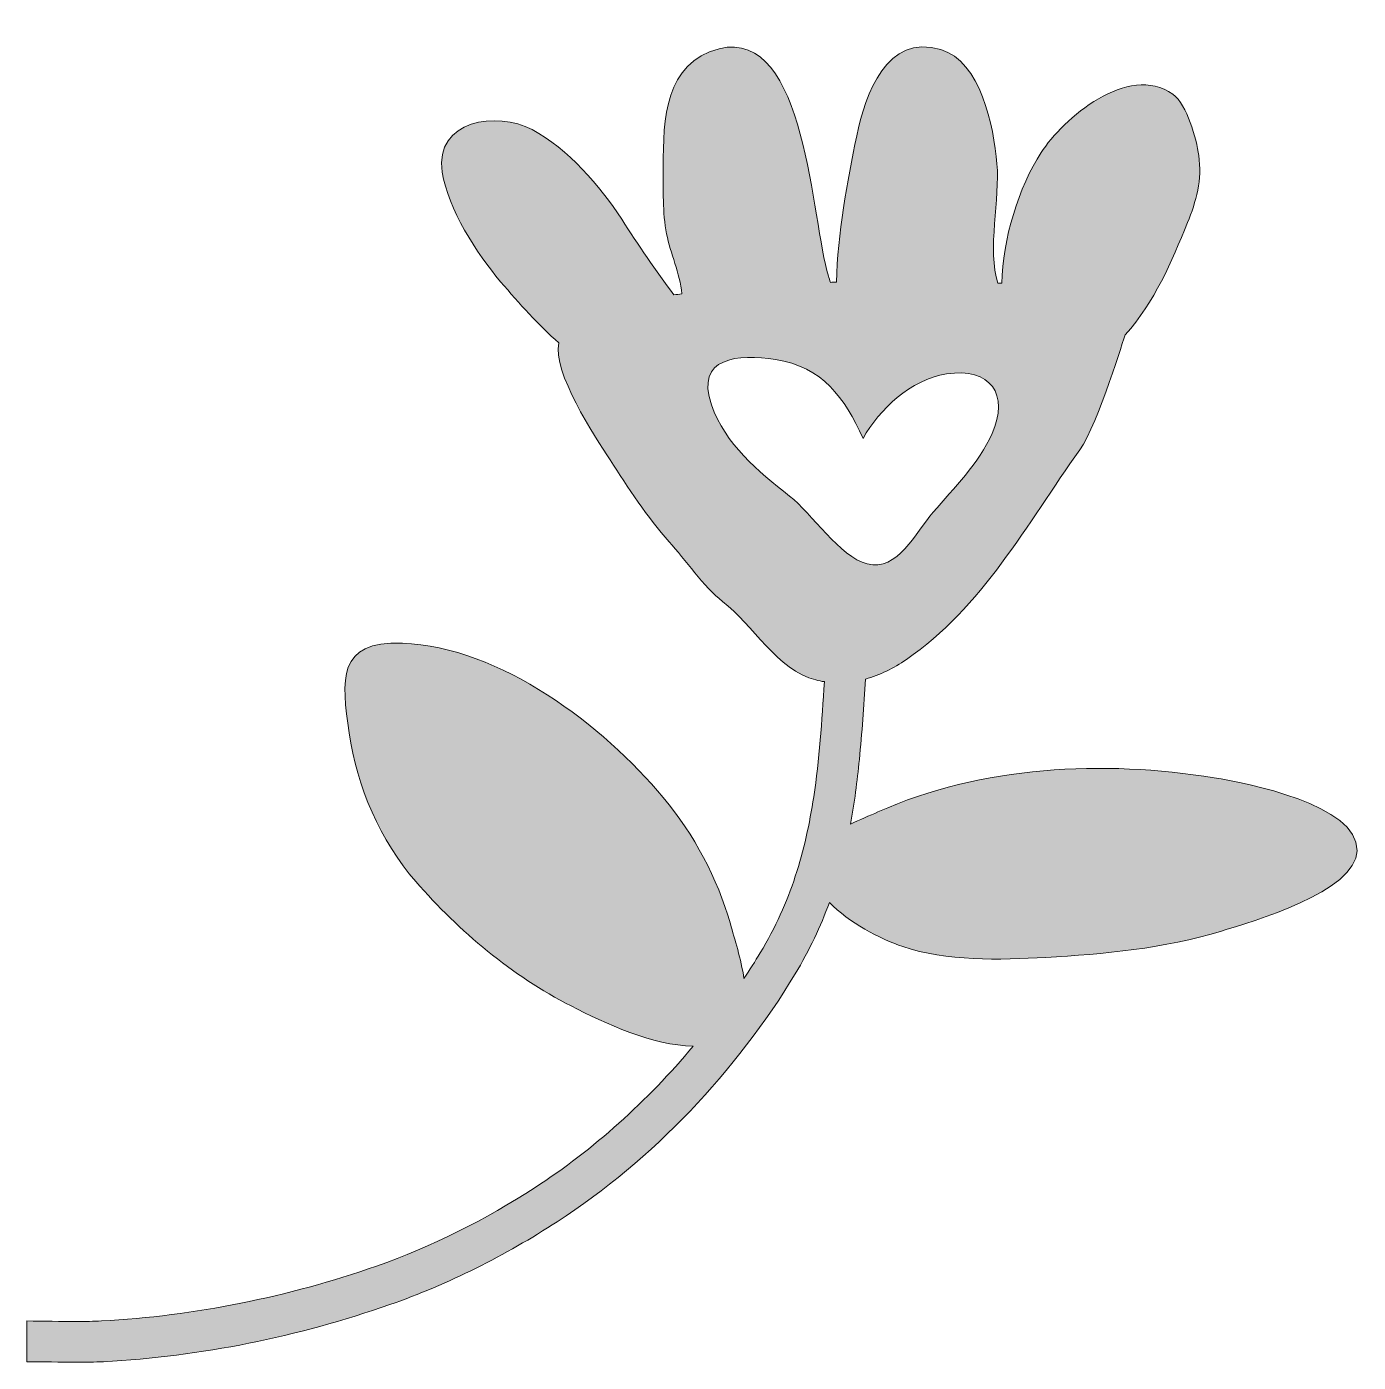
# Model space of a CAD drawing. Header units: inches. Extents: x 0 to 102, y 0 to 102.
import ezdxf

# ---------------------------------------------------------------- set-up
doc = ezdxf.new("R2010")
doc.units = ezdxf.units.IN
doc.header["$MEASUREMENT"] = 0
doc.layers.add('Layer 1', color=7, linetype='Continuous')

msp = doc.modelspace()

# ---------------------------------------------------------------- hatches: boundary and pattern name
at = {"layer": 'Layer 1', "true_color": 0xf7e13e}
h = msp.add_hatch(color=53, dxfattribs=at)
h.dxf.hatch_style = 2
edge = h.paths.add_edge_path()
edge.add_spline(control_points=[(27.73, 4.36), (32.18, 5.9), (36.6, 8.15), (40.51, 10.69), (47.82, 15.43), (54.2, 22.19), (58.69, 29.62), (59.78, 31.43), (60.63, 33.25), (61.3, 35.08), (62.79, 33.54), (65.13, 32.3), (66.91, 31.7), (70.22, 30.58), (74.29, 30.68), (77.83, 30.88), (82.19, 31.13), (86.96, 31.56), (91.16, 32.87), (93.61, 33.63), (101.51, 35.87), (101.6, 39.03), (101.69, 42.56), (93.13, 44.2), (90.69, 44.6), (82.24, 45.97), (72.91, 45.52), (65.01, 41.99), (64.36, 41.7), (63.62, 41.39), (62.91, 41.05), (63.21, 42.69), (63.43, 44.33), (63.59, 45.99), (63.8, 48.02), (63.92, 50.07), (64.05, 52.14), (65.16, 52.44), (66.21, 52.97), (67.18, 53.63), (72.91, 57.53), (76.42, 64.01), (80.42, 69.65), (81.88, 71.71), (83.81, 78.35), (83.9, 78.44), (86.16, 80.94), (87.41, 83.99), (88.65, 87), (89.31, 88.59), (89.78, 90.31), (89.51, 92.13), (89.32, 93.42), (88.64, 96.01), (87.53, 96.8), (84.11, 99.25), (79.14, 94.91), (77.47, 92.35), (75.78, 89.77), (74.52, 85.66), (74.46, 82.37), (74.36, 82.37), (74.26, 82.37), (74.16, 82.37), (73.35, 84.88), (74.33, 88.91), (74.1, 91.49), (73.84, 94.4), (72.84, 99.32), (69.81, 100.22), (65.67, 101.46), (64.06, 96.83), (63.39, 93.63), (62.66, 90.16), (61.92, 86.13), (61.84, 82.45), (61.69, 82.45), (61.53, 82.44), (61.38, 82.44), (61.33, 82.6), (61.28, 82.76), (61.23, 82.92), (59.96, 87), (59.54, 101.96), (52.89, 100.28), (48.72, 99.22), (48.61, 94.87), (48.61, 91.28), (48.61, 89.52), (48.55, 87.78), (48.87, 86.14), (49.16, 84.66), (49.88, 83.14), (50.04, 81.56), (49.84, 81.53), (49.64, 81.51), (49.43, 81.48), (48.04, 83.34), (46.71, 85.29), (45.44, 87.26), (43.79, 89.81), (41.34, 92.65), (38.59, 94.11), (35.95, 95.52), (31.12, 94.85), (31.74, 90.85), (32.18, 88.04), (34.34, 84.66), (36.19, 82.49), (37.64, 80.8), (39.06, 79.18), (40.65, 77.81), (40.13, 75.61), (43.35, 70.71), (44.55, 68.88), (45.93, 66.78), (47.38, 64.48), (49.07, 62.62), (50.29, 61.28), (51.7, 59.18), (53.15, 58.07), (55.46, 56.3), (57.32, 52.8), (60.27, 52.07), (60.48, 52.01), (60.7, 51.97), (60.92, 51.94), (60.73, 48.9), (60.54, 45.97), (60.11, 43.15), (59.79, 41.08), (59.35, 39.06), (58.7, 37.08), (58.05, 35.1), (57.19, 33.16), (56.02, 31.23), (55.63, 30.57), (55.21, 29.92), (54.78, 29.27), (54.55, 30.75), (54.07, 32.28), (53.74, 33.45), (52.72, 36.97), (51.02, 40.2), (48.61, 43.09), (44.03, 48.6), (36.18, 54.59), (28.69, 54.88), (23.68, 55.07), (24.04, 52.07), (24.63, 48.02), (25.22, 43.94), (26.99, 39.79), (29.72, 36.67), (33.05, 32.85), (37.05, 29.49), (41.57, 27.17), (44.19, 25.83), (47.8, 24.15), (50.91, 24.1), (47.4, 19.92), (43.28, 16.19), (38.82, 13.3), (35.1, 10.88), (30.88, 8.75), (26.72, 7.3), (26.72, 7.3), (26.71, 7.3), (26.71, 7.3), (19.93, 4.94), (12.85, 3.49), (5.7, 3.11), (5.09, 3.08), (4.48, 3.07), (3.85, 3.07), (2.6, 3.07), (1.31, 3.11), (0, 3.11), (0, 3.11), (0, 0), (0, 0), (1.24, 0), (2.53, -0.04), (3.85, -0.04), (4.52, -0.04), (5.18, -0.03), (5.86, 0), (13.32, 0.39), (20.69, 1.91), (27.73, 4.36), (27.73, 4.36), (27.73, 4.36), (27.73, 4.36)], knot_values=[0, 0, 0, 0, 1, 1, 1, 2, 2, 2, 3, 3, 3, 4, 4, 4, 5, 5, 5, 6, 6, 6, 7, 7, 7, 8, 8, 8, 9, 9, 9, 10, 10, 10, 11, 11, 11, 12, 12, 12, 13, 13, 13, 14, 14, 14, 15, 15, 15, 16, 16, 16, 17, 17, 17, 18, 18, 18, 19, 19, 19, 20, 20, 20, 21, 21, 21, 22, 22, 22, 23, 23, 23, 24, 24, 24, 25, 25, 25, 26, 26, 26, 27, 27, 27, 28, 28, 28, 29, 29, 29, 30, 30, 30, 31, 31, 31, 32, 32, 32, 33, 33, 33, 34, 34, 34, 35, 35, 35, 36, 36, 36, 37, 37, 37, 38, 38, 38, 39, 39, 39, 40, 40, 40, 41, 41, 41, 42, 42, 42, 43, 43, 43, 44, 44, 44, 45, 45, 45, 46, 46, 46, 47, 47, 47, 48, 48, 48, 49, 49, 49, 50, 50, 50, 51, 51, 51, 52, 52, 52, 53, 53, 53, 54, 54, 54, 55, 55, 55, 56, 56, 56, 57, 57, 57, 58, 58, 58, 59, 59, 59, 60, 60, 60, 61, 61, 61, 62, 62, 62, 63, 63, 63, 64, 64, 64, 64], degree=3, periodic=1)
edge = h.paths.add_edge_path()
edge.add_spline(control_points=[(58.26, 66.12), (55.83, 68.02), (53.35, 70.07), (52.3, 73.08), (51.02, 76.73), (54.36, 77), (57.18, 76.55), (60.79, 75.98), (62.46, 73.63), (63.87, 70.52), (65.12, 72.74), (67.48, 75.01), (70.24, 75.44), (73.61, 75.97), (75.06, 73.86), (73.73, 70.89), (72.71, 68.61), (70.82, 66.73), (69.22, 64.88), (67.87, 63.31), (66.5, 60.34), (64.19, 60.93), (62.1, 61.47), (59.95, 64.79), (58.26, 66.12)], knot_values=[0, 0, 0, 0, 1, 1, 1, 2, 2, 2, 3, 3, 3, 4, 4, 4, 5, 5, 5, 6, 6, 6, 7, 7, 7, 8, 8, 8, 8], degree=3, periodic=1)

# ---------------------------------------------------------------- linework, layer by layer
at = {"layer": 'Layer 1', "lineweight": 0}
for points, knots in [([(27.73, 4.36), (32.18, 5.9), (36.6, 8.15), (40.51, 10.69), (47.82, 15.43), (54.2, 22.19), (58.69, 29.62), (59.78, 31.43), (60.63, 33.25), (61.3, 35.08), (62.79, 33.54), (65.13, 32.3), (66.91, 31.7), (70.22, 30.58), (74.29, 30.68), (77.83, 30.88), (82.19, 31.13), (86.96, 31.56), (91.16, 32.87), (93.61, 33.63), (101.51, 35.87), (101.6, 39.03), (101.69, 42.56), (93.13, 44.2), (90.69, 44.6), (82.24, 45.97), (72.91, 45.52), (65.01, 41.99), (64.36, 41.7), (63.62, 41.39), (62.91, 41.05), (63.21, 42.69), (63.43, 44.33), (63.59, 45.99), (63.8, 48.02), (63.92, 50.07), (64.05, 52.14), (65.16, 52.44), (66.21, 52.97), (67.18, 53.63), (72.91, 57.53), (76.42, 64.01), (80.42, 69.65), (81.88, 71.71), (83.81, 78.35), (83.9, 78.44), (86.16, 80.94), (87.41, 83.99), (88.65, 87), (89.31, 88.59), (89.78, 90.31), (89.51, 92.13), (89.32, 93.42), (88.64, 96.01), (87.53, 96.8), (84.11, 99.25), (79.14, 94.91), (77.47, 92.35), (75.78, 89.77), (74.52, 85.66), (74.46, 82.37), (74.36, 82.37), (74.26, 82.37), (74.16, 82.37), (73.35, 84.88), (74.33, 88.91), (74.1, 91.49), (73.84, 94.4), (72.84, 99.32), (69.81, 100.22), (65.67, 101.46), (64.06, 96.83), (63.39, 93.63), (62.66, 90.16), (61.92, 86.13), (61.84, 82.45), (61.69, 82.45), (61.53, 82.44), (61.38, 82.44), (61.33, 82.6), (61.28, 82.76), (61.23, 82.92), (59.96, 87), (59.54, 101.96), (52.89, 100.28), (48.72, 99.22), (48.61, 94.87), (48.61, 91.28), (48.61, 89.52), (48.55, 87.78), (48.87, 86.14), (49.16, 84.66), (49.88, 83.14), (50.04, 81.56), (49.84, 81.53), (49.64, 81.51), (49.43, 81.48), (48.04, 83.34), (46.71, 85.29), (45.44, 87.26), (43.79, 89.81), (41.34, 92.65), (38.59, 94.11), (35.95, 95.52), (31.12, 94.85), (31.74, 90.85), (32.18, 88.04), (34.34, 84.66), (36.19, 82.49), (37.64, 80.8), (39.06, 79.18), (40.65, 77.81), (40.13, 75.61), (43.35, 70.71), (44.55, 68.88), (45.93, 66.78), (47.38, 64.48), (49.07, 62.62), (50.29, 61.28), (51.7, 59.18), (53.15, 58.07), (55.46, 56.3), (57.32, 52.8), (60.27, 52.07), (60.48, 52.01), (60.7, 51.97), (60.92, 51.94), (60.73, 48.9), (60.54, 45.97), (60.11, 43.15), (59.79, 41.08), (59.35, 39.06), (58.7, 37.08), (58.05, 35.1), (57.19, 33.16), (56.02, 31.23), (55.63, 30.57), (55.21, 29.92), (54.78, 29.27), (54.55, 30.75), (54.07, 32.28), (53.74, 33.45), (52.72, 36.97), (51.02, 40.2), (48.61, 43.09), (44.03, 48.6), (36.18, 54.59), (28.69, 54.88), (23.68, 55.07), (24.04, 52.07), (24.63, 48.02), (25.22, 43.94), (26.99, 39.79), (29.72, 36.67), (33.05, 32.85), (37.05, 29.49), (41.57, 27.17), (44.19, 25.83), (47.8, 24.15), (50.91, 24.1), (47.4, 19.92), (43.28, 16.19), (38.82, 13.3), (35.1, 10.88), (30.88, 8.75), (26.72, 7.3), (26.72, 7.3), (26.71, 7.3), (26.71, 7.3), (19.93, 4.94), (12.85, 3.49), (5.7, 3.11), (5.09, 3.08), (4.48, 3.07), (3.85, 3.07), (2.6, 3.07), (1.31, 3.11), (0, 3.11), (0, 3.11), (0, 0), (0, 0), (1.24, 0), (2.53, -0.04), (3.85, -0.04), (4.52, -0.04), (5.18, -0.03), (5.86, 0), (13.32, 0.39), (20.69, 1.91), (27.73, 4.36), (27.73, 4.36), (27.73, 4.36), (27.73, 4.36)], [0, 0, 0, 0, 1, 1, 1, 2, 2, 2, 3, 3, 3, 4, 4, 4, 5, 5, 5, 6, 6, 6, 7, 7, 7, 8, 8, 8, 9, 9, 9, 10, 10, 10, 11, 11, 11, 12, 12, 12, 13, 13, 13, 14, 14, 14, 15, 15, 15, 16, 16, 16, 17, 17, 17, 18, 18, 18, 19, 19, 19, 20, 20, 20, 21, 21, 21, 22, 22, 22, 23, 23, 23, 24, 24, 24, 25, 25, 25, 26, 26, 26, 27, 27, 27, 28, 28, 28, 29, 29, 29, 30, 30, 30, 31, 31, 31, 32, 32, 32, 33, 33, 33, 34, 34, 34, 35, 35, 35, 36, 36, 36, 37, 37, 37, 38, 38, 38, 39, 39, 39, 40, 40, 40, 41, 41, 41, 42, 42, 42, 43, 43, 43, 44, 44, 44, 45, 45, 45, 46, 46, 46, 47, 47, 47, 48, 48, 48, 49, 49, 49, 50, 50, 50, 51, 51, 51, 52, 52, 52, 53, 53, 53, 54, 54, 54, 55, 55, 55, 56, 56, 56, 57, 57, 57, 58, 58, 58, 59, 59, 59, 60, 60, 60, 61, 61, 61, 62, 62, 62, 63, 63, 63, 64, 64, 64, 64]), ([(58.26, 66.12), (55.83, 68.02), (53.35, 70.07), (52.3, 73.08), (51.02, 76.73), (54.36, 77), (57.18, 76.55), (60.79, 75.98), (62.46, 73.63), (63.87, 70.52), (65.12, 72.74), (67.48, 75.01), (70.24, 75.44), (73.61, 75.97), (75.06, 73.86), (73.73, 70.89), (72.71, 68.61), (70.82, 66.73), (69.22, 64.88), (67.87, 63.31), (66.5, 60.34), (64.19, 60.93), (62.1, 61.47), (59.95, 64.79), (58.26, 66.12)], [0, 0, 0, 0, 1, 1, 1, 2, 2, 2, 3, 3, 3, 4, 4, 4, 5, 5, 5, 6, 6, 6, 7, 7, 7, 8, 8, 8, 8])]:
    msp.add_open_spline(points, degree=3, knots=knots, dxfattribs=at)

doc.saveas('drawing.dxf')
